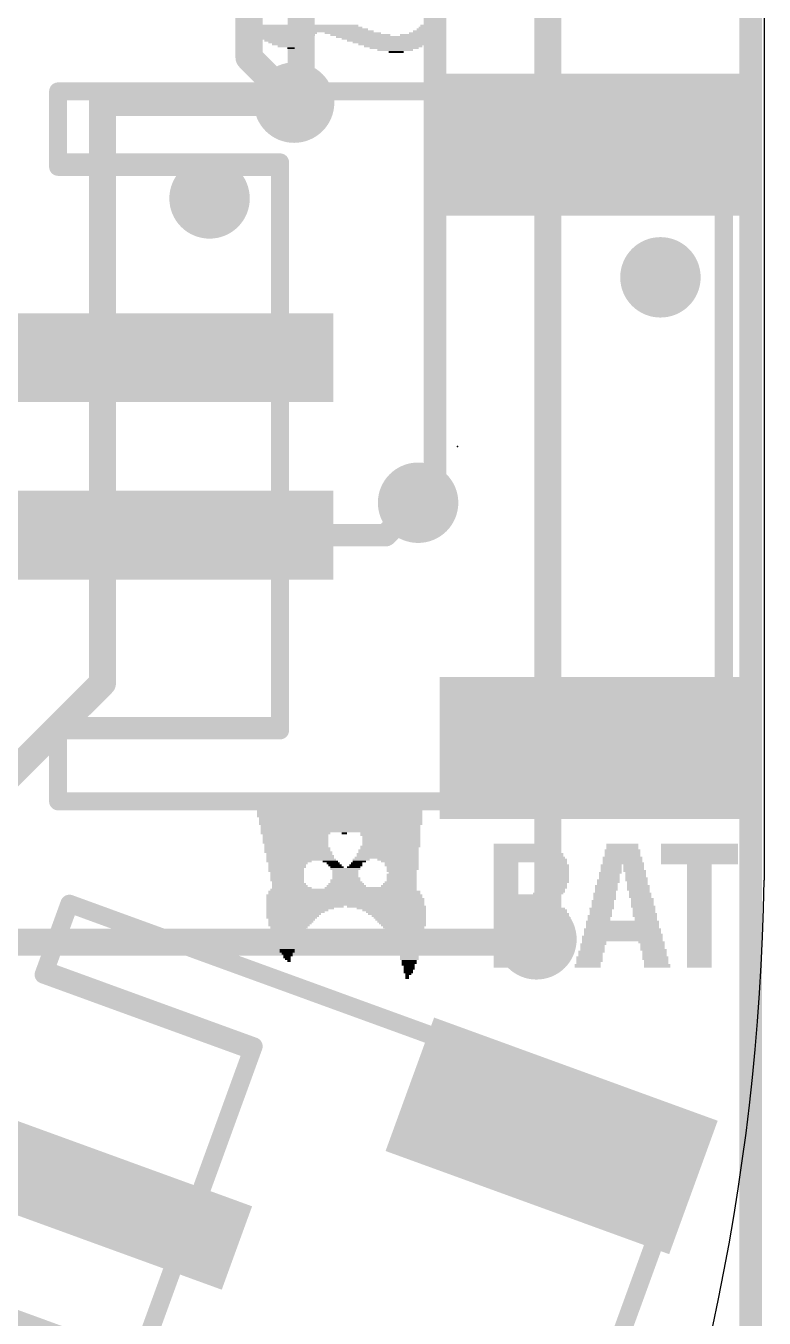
# Model space of a CAD drawing. Extents: x -59 to 59, y -28 to 22.
# Drawn here: x 50.75 to 59.06, y -11.47 to 3.09 of the extents above; entities that cross this region are included whole.
import ezdxf

# ---------------------------------------------------------------- set-up
doc = ezdxf.new("R2010")
doc.units = 0
for name, color, linetype in [('1', 12, 'CONTINUOUS'), ('16', 5, 'CONTINUOUS'), ('18', 110, 'CONTINUOUS'), ('20', 4, 'CONTINUOUS'), ('200', 132, 'CONTINUOUS'), ('21', 40, 'CONTINUOUS'), ('23', 53, 'CONTINUOUS'), ('51', 253, 'CONTINUOUS')]:
    doc.layers.add(name, color=color, linetype=linetype)

# ---------------------------------------------------------------- blocks, each defined once
blk = doc.blocks.new('RECT')
blk.add_solid([(-0.5, -0.5), (0.5, -0.5), (-0.5, 0.5), (0.5, 0.5)])
blk = doc.blocks.new('ROUNDV')
at = {"const_width": 0.5}
blk.add_lwpolyline([(0, -0.25, 1), (0, 0.25, 1), (0, -0.25)], format="xyb", dxfattribs=at)

msp = doc.modelspace()

# ---------------------------------------------------------------- linework, layer by layer
at = {"layer": '1'}
for points, const_width in [([(58.912, 19.939), (58.912, -17.78)], 0.254), ([(53.2605, 4.374), (53.2605, 2.7305)], 0.3048), ([(53.7685, 2.2225), (53.2605, 2.7305)], 0.3048), ([(55.1655, -2.286), (54.8005, -2.651)], 0.254), ([(51.91, -2.651), (51.7695, -2.7915)], 0.254), ([(54.8005, -2.651), (51.91, -2.651)], 0.254), ([(51.7695, -2.7915), (48.498, -2.7915)], 0.254), ([(48.845, -7.239), (56.4659, -7.239)], 0.3048), ([(56.499, -7.2059), (56.4659, -7.239)], 0.3048)]:
    msp.add_lwpolyline(points, dxfattribs=dict(at, const_width=const_width))
for points, const_width in [([(53.3144, 2.7844, 1), (53.2066, 2.6766)], 0.1524), ([(53.1843, 2.7305, 1), (53.3367, 2.7305)], 0.1524), ([(53.7146, 2.1686, 1), (53.8224, 2.2764)], 0.1524), ([(55.2104, -2.3309, 1), (55.1206, -2.2411)], 0.127), ([(51.91, -2.5875, 1), (51.91, -2.7145)], 0.127), ([(51.9549, -2.6959, 1), (51.8651, -2.6061)], 0.127), ([(54.7556, -2.6061, 1), (54.8454, -2.6959)], 0.127), ([(54.8005, -2.7145, 1), (54.8005, -2.5875)], 0.127), ([(51.7246, -2.7466, 1), (51.8144, -2.8364)], 0.127), ([(51.7695, -2.855, 1), (51.7695, -2.728)], 0.127), ([(56.412, -7.1851, 1), (56.5198, -7.2929)], 0.1524), ([(56.5529, -7.2598, 1), (56.4451, -7.152)], 0.1524), ([(56.4659, -7.3152, 1), (56.4659, -7.1628)], 0.1524)]:
    msp.add_lwpolyline(points, format="xyb", dxfattribs=dict(at, const_width=const_width))
at = {"layer": '16'}
for points, const_width in [([(58.912, 19.939), (58.912, -17.78)], 0.254), ([(56.626, 16.344), (56.626, -7.0789)], 0.3048), ([(55.356, 10.922), (55.356, -2.0955)], 0.254), ([(53.848, 10.033), (53.848, 2.4765)], 0.3048), ([(53.848, 2.4765), (53.594, 2.2225)], 0.3048), ([(53.594, 2.2225), (51.6095, 2.2225)], 0.3048), ([(51.6095, -4.318), (51.6095, 2.2225)], 0.3048), ([(53.7685, 2.2225), (53.594, 2.2225)], 0.3048), ([(55.356, -2.0955), (55.1655, -2.286)], 0.254), ([(51.6095, -4.318), (48.0535, -7.874)], 0.3048), ([(56.499, -7.2059), (56.626, -7.0789)], 0.3048)]:
    msp.add_lwpolyline(points, dxfattribs=dict(at, const_width=const_width))
for points, const_width in [([(53.9019, 2.4226, 1), (53.7941, 2.5304)], 0.1524), ([(53.7718, 2.4765, 1), (53.9242, 2.4765)], 0.1524), ([(51.6095, 2.2987, 1), (51.6095, 2.1463)], 0.1524), ([(51.6857, 2.2225, 1), (51.5333, 2.2225)], 0.1524), ([(53.594, 2.2987, 1), (53.594, 2.1463)], 0.1524), ([(53.5401, 2.2764, 1), (53.6479, 2.1686)], 0.1524), ([(53.594, 2.1463, 1), (53.594, 2.2987)], 0.1524), ([(53.7685, 2.1463, 1), (53.7685, 2.2987)], 0.1524), ([(55.2925, -2.0955, 1), (55.4195, -2.0955)], 0.127), ([(55.4009, -2.1404, 1), (55.3111, -2.0506)], 0.127), ([(55.1206, -2.2411, 1), (55.2104, -2.3309)], 0.127), ([(51.6634, -4.3719, 1), (51.5556, -4.2641)], 0.1524), ([(51.5333, -4.318, 1), (51.6857, -4.318)], 0.1524), ([(56.6799, -7.1328, 1), (56.5721, -7.025)], 0.1524), ([(56.4451, -7.152, 1), (56.5529, -7.2598)], 0.1524), ([(56.5498, -7.0789, 1), (56.7022, -7.0789)], 0.1524)]:
    msp.add_lwpolyline(points, format="xyb", dxfattribs=dict(at, const_width=const_width))
at = {"layer": '20'}
msp.add_line((59.0644, 17.0815), (59.0644, -6.5405), dxfattribs=at)
msp.add_arc((33.3902, -6.1294), 25.6775, 314.0826, 359.0826, dxfattribs=at)
at = {"layer": '21', "const_width": 0.2032}
for points in [[(51.11, 1.499), (51.11, 2.349)], [(51.11, 2.349), (55.11, 2.349)], [(53.61, 1.499), (51.11, 1.499)], [(53.61, 0.099), (53.61, 1.499)], [(58.61, 0.599), (58.61, -3.901)], [(53.61, -4.801), (53.61, -3.401)], [(51.11, -5.651), (51.11, -4.801)], [(51.11, -4.801), (53.61, -4.801)], [(55.11, -5.651), (51.11, -5.651)], [(50.9465, -7.6032), (51.2372, -6.8045)], [(51.2372, -6.8045), (54.9959, -8.1725)], [(53.2957, -8.4583), (50.9465, -7.6032)], [(52.8169, -9.7738), (53.2957, -8.4583)], [(57.6863, -11.0141), (55.4632, -17.1221)]]:
    msp.add_lwpolyline(points, dxfattribs=at)
at = {"layer": '21', "const_width": 0.1016}
for points in [[(51.1608, 2.349, 1), (51.0592, 2.349)], [(51.11, 2.3998, 1), (51.11, 2.2982)], [(55.11, 2.2982, 1), (55.11, 2.3998)], [(51.11, 1.5498, 1), (51.11, 1.4482)], [(51.0592, 1.499, 1), (51.1608, 1.499)], [(53.6608, 1.499, 1), (53.5592, 1.499)], [(53.61, 1.4482, 1), (53.61, 1.5498)], [(58.6608, 0.599, 1), (58.5592, 0.599)], [(53.5592, 0.099, 1), (53.6608, 0.099)], [(53.6608, -3.401, 1), (53.5592, -3.401)], [(58.5592, -3.901, 1), (58.6608, -3.901)], [(51.1608, -4.801, 1), (51.0592, -4.801)], [(51.11, -4.7502, 1), (51.11, -4.8518)], [(53.5592, -4.801, 1), (53.6608, -4.801)], [(53.61, -4.8518, 1), (53.61, -4.7502)], [(51.11, -5.6002, 1), (51.11, -5.7018)], [(51.0592, -5.651, 1), (51.1608, -5.651)], [(55.11, -5.7018, 1), (55.11, -5.6002)], [(51.2545, -6.7567, 1), (51.2198, -6.8522)], [(51.2849, -6.8218, 1), (51.1894, -6.7871)], [(50.8987, -7.5858, 1), (50.9942, -7.6206)], [(50.9638, -7.5555, 1), (50.9291, -7.6509)], [(54.9786, -8.2203, 1), (55.0133, -8.1248)], [(53.3434, -8.4756, 1), (53.248, -8.4409)], [(53.2783, -8.506, 1), (53.3131, -8.4105)], [(52.7691, -9.7565, 1), (52.8646, -9.7912)], [(57.7341, -11.0315, 1), (57.6386, -10.9967)]]:
    msp.add_lwpolyline(points, format="xyb", dxfattribs=at)
at = {"layer": '23'}
msp.add_point((55.61, -1.651), dxfattribs=at)
at = {"layer": '51', "const_width": 0.2032}
for points in [[(51.11, 2.349), (58.61, 2.349)], [(51.11, 1.549), (51.11, 2.349)], [(58.61, 2.349), (58.61, -5.651)], [(53.61, 1.549), (51.11, 1.549)], [(53.61, -4.851), (53.61, 1.549)], [(51.11, -5.651), (51.11, -4.851)], [(51.11, -4.851), (53.61, -4.851)], [(58.61, -5.651), (51.11, -5.651)], [(50.9636, -7.5562), (51.2372, -6.8045)], [(51.2372, -6.8045), (58.2849, -9.3696)], [(53.3128, -8.4113), (50.9636, -7.5562)], [(50.4398, -16.3047), (53.3128, -8.4113)], [(58.2849, -9.3696), (54.8647, -18.7665)]]:
    msp.add_lwpolyline(points, dxfattribs=at)
at = {"layer": '51', "const_width": 0.1016}
for points in [[(51.11, 2.3998, 1), (51.11, 2.2982)], [(51.1608, 2.349, 1), (51.0592, 2.349)], [(58.6608, 2.349, 1), (58.5592, 2.349)], [(58.61, 2.2982, 1), (58.61, 2.3998)], [(51.11, 1.5998, 1), (51.11, 1.4982)], [(53.6608, 1.549, 1), (53.5592, 1.549)], [(53.61, 1.4982, 1), (53.61, 1.5998)], [(51.0592, 1.549, 1), (51.1608, 1.549)], [(51.1608, -4.851, 1), (51.0592, -4.851)], [(51.11, -4.8002, 1), (51.11, -4.9018)], [(53.5592, -4.851, 1), (53.6608, -4.851)], [(53.61, -4.9018, 1), (53.61, -4.8002)], [(51.11, -5.6002, 1), (51.11, -5.7018)], [(51.0592, -5.651, 1), (51.1608, -5.651)], [(58.5592, -5.651, 1), (58.6608, -5.651)], [(58.61, -5.7018, 1), (58.61, -5.6002)], [(51.2545, -6.7567, 1), (51.2198, -6.8522)], [(51.2849, -6.8218, 1), (51.1894, -6.7871)], [(50.9809, -7.5085, 1), (50.9462, -7.604)], [(50.9158, -7.5388, 1), (51.0113, -7.5736)], [(53.3605, -8.4286, 1), (53.2651, -8.3939)], [(53.2954, -8.459, 1), (53.3302, -8.3635)], [(58.3326, -9.387, 1), (58.2371, -9.3522)], [(58.2675, -9.4174, 1), (58.3022, -9.3219)]]:
    msp.add_lwpolyline(points, format="xyb", dxfattribs=at)

# ---------------------------------------------------------------- block references
at = {"layer": '1', "xscale": 3.4, "yscale": 1.6}
for p in [(57.11, 1.749), (57.11, -5.051)]:
    msp.add_blockref('RECT', p, dxfattribs=at)
at = {"layer": '1', "yscale": 4.6}
for p, rotation in [((51.91, -0.651), 270), ((51.91, -2.651), 270), ((50.9629, -9.8972), 250), ((50.2788, -11.7765), 250)]:
    msp.add_blockref('RECT', p, dxfattribs=dict(at, rotation=rotation))
at = {"layer": '1', "xscale": 3.4, "yscale": 1.6, "rotation": 340}
msp.add_blockref('RECT', (56.6701, -9.4204), dxfattribs=at)
at = {"layer": '18', "xscale": 0.9064, "yscale": 0.9064}
for p in [(53.7685, 2.2225), (53.7685, 2.2225), (52.816, 1.143), (52.816, 1.143), (57.896, 0.254), (57.896, 0.254), (55.1655, -2.286), (55.1655, -2.286), (56.499, -7.2059), (56.499, -7.2059)]:
    msp.add_blockref('ROUNDV', p, dxfattribs=at)
at = {"layer": '200'}
for p, xscale, yscale in [((53.8582, 3.0903), 1.27, 0.0211), ((53.8912, 3.0692), 1.2903, 0.0211), ((53.9331, 3.048), 1.3335, 0.0213), ((55.2767, 3.048), 0.2565, 0.0213), ((55.2983, 3.0692), 0.254, 0.0211), ((55.3085, 3.0903), 0.2337, 0.0211), ((53.975, 3.0268), 1.3767, 0.0211), ((53.6791, 3.0057), 0.6985, 0.0211), ((53.6778, 2.9845), 0.6553, 0.0213), ((53.6791, 2.9633), 0.6121, 0.0211), ((53.6893, 2.9422), 0.5512, 0.0211), ((53.6893, 2.921), 0.5105, 0.0213), ((54.4297, 3.0057), 0.635, 0.0211), ((54.5147, 2.9845), 0.6782, 0.0213), ((54.7903, 2.9633), 1.1024, 0.0211), ((54.8221, 2.9422), 1.0389, 0.0211), ((54.8424, 2.921), 0.9525, 0.0213), ((55.1612, 2.9845), 0.4013, 0.0213), ((55.2234, 3.0057), 0.3175, 0.0211), ((55.2564, 3.0268), 0.2972, 0.0211), ((53.6994, 2.8998), 0.4445, 0.0211), ((53.7108, 2.8787), 0.381, 0.0211), ((53.721, 2.8575), 0.2743, 0.0213), ((53.7324, 2.8363), 0.0838, 0.0211), ((54.8538, 2.8998), 0.8484, 0.0211), ((54.8742, 2.8787), 0.762, 0.0211), ((54.8856, 2.8575), 0.6579, 0.0213), ((54.8957, 2.8363), 0.5512, 0.0211), ((54.9072, 2.8152), 0.4013, 0.0211), ((54.9173, 2.794), 0.1676, 0.0213), ((54.2722, -5.5668), 1.9253, 0.0211), ((54.2722, -5.588), 1.9253, 0.0213), ((54.2722, -5.6092), 1.9253, 0.0211), ((54.2823, -5.6303), 1.905, 0.0211), ((54.2722, -5.6515), 1.8847, 0.0213), ((54.2722, -5.6727), 1.8847, 0.0211), ((54.2722, -5.6938), 1.8847, 0.0211), ((54.2722, -5.715), 1.8847, 0.0213), ((54.2823, -5.7362), 1.8644, 0.0211), ((54.2823, -5.7573), 1.8644, 0.0211), ((54.2823, -5.7785), 1.8644, 0.0213), ((54.2823, -5.7997), 1.8644, 0.0211), ((54.2823, -5.8208), 1.8644, 0.0211), ((54.2938, -5.842), 1.8415, 0.0213), ((54.2938, -5.8632), 1.8415, 0.0211), ((54.2938, -5.8843), 1.8415, 0.0211), ((54.2938, -5.9055), 1.8415, 0.0213), ((54.2925, -5.9267), 1.7983, 0.0211), ((54.2925, -5.9478), 1.7983, 0.0211), ((54.2925, -5.969), 1.7983, 0.0213), ((54.2925, -5.9902), 1.7983, 0.0211), ((53.7845, -6.0113), 0.7823, 0.0211), ((53.7845, -6.0325), 0.7417, 0.0213), ((53.7845, -6.0537), 0.7417, 0.0211), ((53.7845, -6.0748), 0.7417, 0.0211), ((53.7845, -6.096), 0.7417, 0.0213), ((53.7845, -6.1172), 0.7417, 0.0211), ((54.3344, -6.0113), 0.0635, 0.0211), ((54.8538, -6.0113), 0.6756, 0.0211), ((54.8538, -6.0325), 0.6756, 0.0213), ((54.864, -6.0537), 0.6553, 0.0211), ((54.864, -6.0748), 0.6553, 0.0211), ((54.864, -6.096), 0.6553, 0.0213), ((54.864, -6.1172), 0.6553, 0.0211), ((53.7947, -6.1383), 0.7214, 0.0211), ((53.7947, -6.1595), 0.7214, 0.0213), ((53.8048, -6.1807), 0.7417, 0.0211), ((53.8048, -6.2018), 0.7417, 0.0211), ((53.8163, -6.223), 0.7645, 0.0213), ((53.8378, -6.2653), 0.762, 0.0211), ((53.8277, -6.2442), 0.7417, 0.0211), ((54.8221, -6.2442), 0.6985, 0.0211), ((54.8221, -6.2653), 0.6985, 0.0211), ((54.8323, -6.2018), 0.6782, 0.0211), ((54.8323, -6.223), 0.6782, 0.0213), ((54.8538, -6.1595), 0.6756, 0.0213), ((54.8437, -6.1807), 0.6553, 0.0211), ((54.864, -6.1383), 0.6553, 0.0211), ((56.3131, -6.1383), 0.5918, 0.0211), ((56.3461, -6.1595), 0.6579, 0.0213), ((56.3664, -6.1807), 0.6985, 0.0211), ((56.388, -6.2018), 0.7417, 0.0211), ((56.3982, -6.223), 0.762, 0.0213), ((56.4096, -6.2442), 0.7849, 0.0211), ((56.4096, -6.2653), 0.7849, 0.0211), ((57.4675, -6.2018), 0.4013, 0.0211), ((57.4675, -6.223), 0.4013, 0.0213), ((57.4675, -6.2442), 0.4013, 0.0211), ((57.4675, -6.2653), 0.4013, 0.0211), ((57.4675, -6.1383), 0.3607, 0.0211), ((57.4675, -6.1595), 0.3607, 0.0213), ((57.4675, -6.1807), 0.3607, 0.0211), ((58.3349, -6.1383), 0.8661, 0.0211), ((58.3349, -6.1595), 0.8661, 0.0213), ((58.3349, -6.1807), 0.8661, 0.0211), ((58.3349, -6.2018), 0.8661, 0.0211), ((58.3349, -6.223), 0.8661, 0.0213), ((58.3349, -6.2442), 0.8661, 0.0211), ((58.3349, -6.2653), 0.8661, 0.0211), ((53.8378, -6.2865), 0.762, 0.0213), ((53.848, -6.3077), 0.7823, 0.0211), ((53.7108, -6.3288), 0.508, 0.0211), ((53.6994, -6.35), 0.4445, 0.0213), ((53.6893, -6.3712), 0.4242, 0.0211), ((53.6893, -6.3923), 0.4242, 0.0211), ((53.6791, -6.4135), 0.4039, 0.0213), ((54.1769, -6.3288), 0.1702, 0.0211), ((54.2087, -6.35), 0.1473, 0.0213), ((54.229, -6.3712), 0.1473, 0.0211), ((54.2506, -6.3923), 0.1499, 0.0211), ((54.3458, -6.4135), 0.3404, 0.0213), ((54.4411, -6.3923), 0.1499, 0.0211), ((54.4627, -6.3712), 0.1473, 0.0211), ((54.4728, -6.35), 0.127, 0.0213), ((54.5249, -6.3077), 0.1905, 0.0211), ((54.5033, -6.3288), 0.1473, 0.0211), ((54.8119, -6.2865), 0.7188, 0.0213), ((54.9389, -6.3077), 0.4648, 0.0211), ((54.9593, -6.3288), 0.4242, 0.0211), ((54.9808, -6.35), 0.381, 0.0213), ((54.9808, -6.3712), 0.381, 0.0211), ((54.991, -6.3923), 0.3607, 0.0211), ((54.991, -6.4135), 0.3607, 0.0213), ((56.4198, -6.2865), 0.8052, 0.0213), ((56.4299, -6.3077), 0.8255, 0.0211), ((56.4299, -6.3288), 0.8255, 0.0211), ((56.1556, -6.35), 0.2769, 0.0213), ((56.1556, -6.3712), 0.2769, 0.0211), ((56.1556, -6.3923), 0.2769, 0.0211), ((56.1556, -6.4135), 0.2769, 0.0213), ((56.6636, -6.35), 0.3581, 0.0213), ((56.6953, -6.3712), 0.3404, 0.0211), ((56.7068, -6.3923), 0.3175, 0.0211), ((56.7169, -6.4135), 0.2972, 0.0213), ((57.3405, -6.3712), 0.2337, 0.0211), ((57.3405, -6.3923), 0.2337, 0.0211), ((57.3405, -6.4135), 0.2337, 0.0213), ((57.4688, -6.2865), 0.4445, 0.0213), ((57.4688, -6.3077), 0.4445, 0.0211), ((57.4688, -6.3288), 0.4445, 0.0211), ((57.4789, -6.35), 0.4648, 0.0213), ((57.5945, -6.3712), 0.2337, 0.0211), ((57.5945, -6.3923), 0.2337, 0.0211), ((57.5945, -6.4135), 0.2337, 0.0213), ((58.3349, -6.2865), 0.8661, 0.0213), ((58.3349, -6.3077), 0.8661, 0.0211), ((58.3349, -6.3288), 0.8661, 0.0211), ((58.3349, -6.35), 0.8661, 0.0213), ((58.3349, -6.3712), 0.2769, 0.0211), ((58.3349, -6.3923), 0.2769, 0.0211), ((58.3349, -6.4135), 0.2769, 0.0213), ((53.6791, -6.4347), 0.4039, 0.0211), ((53.6905, -6.4558), 0.381, 0.0211), ((53.6905, -6.477), 0.381, 0.0213), ((53.6905, -6.4982), 0.381, 0.0211), ((53.6905, -6.5193), 0.381, 0.0211), ((53.6905, -6.5405), 0.381, 0.0213), ((53.7007, -6.5617), 0.3607, 0.0211), ((54.3458, -6.5405), 0.3404, 0.0213), ((54.356, -6.5617), 0.3607, 0.0211), ((54.3458, -6.4347), 0.2946, 0.0211), ((54.3458, -6.4558), 0.2946, 0.0211), ((54.3458, -6.477), 0.2946, 0.0213), ((54.3458, -6.4982), 0.2946, 0.0211), ((54.3573, -6.5193), 0.3175, 0.0211), ((54.9694, -6.5617), 0.3581, 0.0211), ((54.9796, -6.4347), 0.3378, 0.0211), ((54.9796, -6.477), 0.3378, 0.0213), ((54.9796, -6.4982), 0.3378, 0.0211), ((54.9796, -6.5193), 0.3378, 0.0211), ((54.9796, -6.5405), 0.3378, 0.0213), ((54.991, -6.4558), 0.315, 0.0211), ((56.1556, -6.4347), 0.2769, 0.0211), ((56.1556, -6.4558), 0.2769, 0.0211), ((56.1556, -6.477), 0.2769, 0.0213), ((56.1556, -6.4982), 0.2769, 0.0211), ((56.1556, -6.5193), 0.2769, 0.0211), ((56.1556, -6.5405), 0.2769, 0.0213), ((56.1556, -6.5617), 0.2769, 0.0211), ((56.7169, -6.4347), 0.2972, 0.0211), ((56.7271, -6.4558), 0.2769, 0.0211), ((56.7271, -6.477), 0.2769, 0.0213), ((56.7271, -6.4982), 0.2769, 0.0211), ((56.7271, -6.5193), 0.2769, 0.0211), ((56.7271, -6.5405), 0.2769, 0.0213), ((56.7271, -6.5617), 0.2769, 0.0211), ((57.3088, -6.5405), 0.2565, 0.0213), ((57.3088, -6.5617), 0.2565, 0.0211), ((57.3303, -6.4558), 0.254, 0.0211), ((57.3202, -6.477), 0.2337, 0.0213), ((57.3202, -6.4982), 0.2337, 0.0211), ((57.3202, -6.5193), 0.2337, 0.0211), ((57.3405, -6.4347), 0.2337, 0.0211), ((57.6047, -6.4347), 0.254, 0.0211), ((57.6161, -6.4558), 0.2311, 0.0211), ((57.6161, -6.477), 0.2311, 0.0213), ((57.6161, -6.4982), 0.2311, 0.0211), ((57.6263, -6.5193), 0.2515, 0.0211), ((57.6263, -6.5405), 0.2515, 0.0213), ((57.6364, -6.5617), 0.2311, 0.0211), ((58.3349, -6.4347), 0.2769, 0.0211), ((58.3349, -6.4558), 0.2769, 0.0211), ((58.3349, -6.477), 0.2769, 0.0213), ((58.3349, -6.4982), 0.2769, 0.0211), ((58.3349, -6.5193), 0.2769, 0.0211), ((58.3349, -6.5405), 0.2769, 0.0213), ((58.3349, -6.5617), 0.2769, 0.0211), ((54.3344, -6.6675), 1.7145, 0.0213), ((54.3344, -6.6887), 1.7145, 0.0211), ((54.3242, -6.6463), 1.6485, 0.0211), ((53.7108, -6.5828), 0.381, 0.0211), ((53.721, -6.604), 0.4013, 0.0213), ((53.7426, -6.6252), 0.4445, 0.0211), ((54.6303, -6.6252), 1.0363, 0.0211), ((54.356, -6.604), 0.442, 0.0213), ((54.356, -6.5828), 0.4013, 0.0211), ((54.9478, -6.604), 0.4013, 0.0213), ((54.9593, -6.5828), 0.3785, 0.0211), ((56.1556, -6.5828), 0.2769, 0.0211), ((56.1556, -6.604), 0.2769, 0.0213), ((56.1556, -6.6252), 0.2769, 0.0211), ((56.1556, -6.6463), 0.2769, 0.0211), ((56.1556, -6.6675), 0.2769, 0.0213), ((56.1556, -6.6887), 0.2769, 0.0211), ((56.6318, -6.6887), 0.3404, 0.0211), ((56.6738, -6.6675), 0.2972, 0.0213), ((56.6852, -6.6463), 0.2743, 0.0211), ((56.7055, -6.604), 0.2743, 0.0213), ((56.7055, -6.6252), 0.2743, 0.0211), ((56.7157, -6.5828), 0.254, 0.0211), ((57.2668, -6.6887), 0.254, 0.0211), ((57.2872, -6.604), 0.254, 0.0213), ((57.2872, -6.6252), 0.254, 0.0211), ((57.2872, -6.6463), 0.254, 0.0211), ((57.277, -6.6675), 0.2337, 0.0213), ((57.2973, -6.5828), 0.2337, 0.0211), ((57.6478, -6.604), 0.254, 0.0213), ((57.6478, -6.6252), 0.254, 0.0211), ((57.6478, -6.6463), 0.254, 0.0211), ((57.6364, -6.5828), 0.2311, 0.0211), ((57.658, -6.6675), 0.2337, 0.0213), ((57.6682, -6.6887), 0.254, 0.0211), ((58.3349, -6.5828), 0.2769, 0.0211), ((58.3349, -6.604), 0.2769, 0.0213), ((58.3349, -6.6252), 0.2769, 0.0211), ((58.3349, -6.6463), 0.2769, 0.0211), ((58.3349, -6.6675), 0.2769, 0.0213), ((58.3349, -6.6887), 0.2769, 0.0211), ((54.3458, -6.7522), 1.778, 0.0211), ((54.3458, -6.7733), 1.778, 0.0211), ((54.3458, -6.7945), 1.778, 0.0213), ((54.3458, -6.8157), 1.778, 0.0211), ((53.8912, -6.8368), 0.8687, 0.0211), ((54.3357, -6.7098), 1.7577, 0.0211), ((54.3357, -6.731), 1.7577, 0.0213), ((54.8107, -6.8368), 0.889, 0.0211), ((56.3982, -6.7098), 0.762, 0.0211), ((56.388, -6.731), 0.7417, 0.0213), ((56.3766, -6.7522), 0.7188, 0.0211), ((56.3563, -6.7733), 0.6782, 0.0211), ((56.3563, -6.7945), 0.6782, 0.0213), ((56.388, -6.8157), 0.7417, 0.0211), ((56.3982, -6.8368), 0.762, 0.0211), ((57.2465, -6.7733), 0.254, 0.0211), ((57.2465, -6.7945), 0.254, 0.0213), ((57.2465, -6.8157), 0.254, 0.0211), ((57.2465, -6.8368), 0.254, 0.0211), ((57.2668, -6.7098), 0.254, 0.0211), ((57.2668, -6.731), 0.254, 0.0213), ((57.2668, -6.7522), 0.254, 0.0211), ((57.6682, -6.7098), 0.254, 0.0211), ((57.6682, -6.731), 0.254, 0.0213), ((57.691, -6.7522), 0.254, 0.0211), ((57.691, -6.7733), 0.254, 0.0211), ((57.691, -6.7945), 0.254, 0.0213), ((57.691, -6.8157), 0.254, 0.0211), ((57.7012, -6.8368), 0.2743, 0.0211), ((58.3349, -6.7098), 0.2769, 0.0211), ((58.3349, -6.731), 0.2769, 0.0213), ((58.3349, -6.7522), 0.2769, 0.0211), ((58.3349, -6.7733), 0.2769, 0.0211), ((58.3349, -6.7945), 0.2769, 0.0213), ((58.3349, -6.8157), 0.2769, 0.0211), ((58.3349, -6.8368), 0.2769, 0.0211), ((53.8378, -6.858), 0.762, 0.0213), ((53.8061, -6.8792), 0.6985, 0.0211), ((53.7845, -6.9003), 0.6553, 0.0211), ((53.7642, -6.9215), 0.6147, 0.0213), ((53.7528, -6.9427), 0.5918, 0.0211), ((53.7426, -6.9638), 0.5715, 0.0211), ((53.7413, -6.985), 0.5283, 0.0213), ((54.864, -6.858), 0.7823, 0.0213), ((54.8957, -6.8792), 0.7188, 0.0211), ((54.9161, -6.9003), 0.6782, 0.0211), ((54.9275, -6.9215), 0.6553, 0.0213), ((54.9491, -6.9427), 0.6121, 0.0211), ((54.9593, -6.9638), 0.5918, 0.0211), ((54.9694, -6.985), 0.5715, 0.0213), ((56.4198, -6.858), 0.8052, 0.0213), ((56.4299, -6.8792), 0.8255, 0.0211), ((56.1556, -6.9003), 0.2769, 0.0211), ((56.1556, -6.9215), 0.2769, 0.0213), ((56.1556, -6.9427), 0.2769, 0.0211), ((56.1556, -6.9638), 0.2769, 0.0211), ((56.1556, -6.985), 0.2769, 0.0213), ((56.6636, -6.9003), 0.3581, 0.0211), ((56.7068, -6.9215), 0.3175, 0.0213), ((56.7169, -6.9427), 0.2972, 0.0211), ((56.7271, -6.9638), 0.3175, 0.0211), ((56.7373, -6.985), 0.2972, 0.0213), ((57.2033, -6.9638), 0.254, 0.0211), ((57.2033, -6.985), 0.254, 0.0213), ((57.2135, -6.9427), 0.2743, 0.0211), ((57.2351, -6.858), 0.2769, 0.0213), ((57.2237, -6.8792), 0.254, 0.0211), ((57.2237, -6.9003), 0.254, 0.0211), ((57.2237, -6.9215), 0.254, 0.0213), ((57.7113, -6.858), 0.254, 0.0213), ((57.7113, -6.8792), 0.254, 0.0211), ((57.7113, -6.9003), 0.254, 0.0211), ((57.7215, -6.9215), 0.2743, 0.0213), ((57.7215, -6.9427), 0.2743, 0.0211), ((57.7317, -6.9638), 0.254, 0.0211), ((57.7317, -6.985), 0.254, 0.0213), ((58.3349, -6.858), 0.2769, 0.0213), ((58.3349, -6.8792), 0.2769, 0.0211), ((58.3349, -6.9003), 0.2769, 0.0211), ((58.3349, -6.9215), 0.2769, 0.0213), ((58.3349, -6.9427), 0.2769, 0.0211), ((58.3349, -6.9638), 0.2769, 0.0211), ((58.3349, -6.985), 0.2769, 0.0213), ((53.721, -7.0273), 0.4877, 0.0211), ((53.7108, -7.0485), 0.4674, 0.0213), ((53.7312, -7.0062), 0.508, 0.0211), ((53.7108, -7.0697), 0.4216, 0.0211), ((53.7007, -7.0908), 0.4013, 0.0211), ((53.6905, -7.112), 0.381, 0.0213), ((53.7007, -7.1332), 0.3607, 0.0211), ((54.9808, -7.0062), 0.5486, 0.0211), ((54.991, -7.0273), 0.5283, 0.0211), ((55.0012, -7.0485), 0.508, 0.0213), ((55.0024, -7.0697), 0.4648, 0.0211), ((55.0126, -7.0908), 0.4445, 0.0211), ((55.0228, -7.112), 0.4242, 0.0213), ((55.0228, -7.1332), 0.4242, 0.0211), ((56.1556, -7.0062), 0.2769, 0.0211), ((56.1556, -7.0273), 0.2769, 0.0211), ((56.1556, -7.0485), 0.2769, 0.0213), ((56.1556, -7.0697), 0.2769, 0.0211), ((56.1556, -7.0908), 0.2769, 0.0211), ((56.1556, -7.112), 0.2769, 0.0213), ((56.1556, -7.1332), 0.2769, 0.0211), ((56.7373, -7.0062), 0.2972, 0.0211), ((56.7576, -7.0273), 0.2972, 0.0211), ((56.7576, -7.0485), 0.2972, 0.0213), ((56.7576, -7.0697), 0.2972, 0.0211), ((56.7576, -7.0908), 0.2972, 0.0211), ((56.7576, -7.112), 0.2972, 0.0213), ((56.7576, -7.1332), 0.2972, 0.0211), ((57.4675, -7.0908), 0.8687, 0.0211), ((57.4675, -7.112), 0.8687, 0.0213), ((57.4675, -7.1332), 0.8687, 0.0211), ((57.4688, -7.0062), 0.8255, 0.0211), ((57.4688, -7.0273), 0.8255, 0.0211), ((57.4688, -7.0485), 0.8255, 0.0213), ((57.4688, -7.0697), 0.8255, 0.0211), ((58.3349, -7.0062), 0.2769, 0.0211), ((58.3349, -7.0273), 0.2769, 0.0211), ((58.3349, -7.0485), 0.2769, 0.0213), ((58.3349, -7.0697), 0.2769, 0.0211), ((58.3349, -7.0908), 0.2769, 0.0211), ((58.3349, -7.112), 0.2769, 0.0213), ((58.3349, -7.1332), 0.2769, 0.0211), ((53.6893, -7.1543), 0.3378, 0.0211), ((53.6791, -7.2178), 0.2769, 0.0211), ((53.6893, -7.1755), 0.2972, 0.0213), ((53.6893, -7.1967), 0.2972, 0.0211), ((53.6778, -7.2602), 0.2337, 0.0211), ((53.6893, -7.239), 0.2565, 0.0213), ((53.6893, -7.2813), 0.2108, 0.0211), ((55.0342, -7.1543), 0.4013, 0.0211), ((55.0443, -7.1755), 0.381, 0.0213), ((55.0443, -7.1967), 0.381, 0.0211), ((55.0443, -7.2178), 0.3404, 0.0211), ((55.0443, -7.239), 0.3404, 0.0213), ((55.0558, -7.2602), 0.3175, 0.0211), ((55.0558, -7.2813), 0.3175, 0.0211), ((56.1556, -7.1543), 0.2769, 0.0211), ((56.1556, -7.1755), 0.2769, 0.0213), ((56.1556, -7.1967), 0.2769, 0.0211), ((56.1556, -7.2178), 0.2769, 0.0211), ((56.1556, -7.239), 0.2769, 0.0213), ((56.1556, -7.2602), 0.2769, 0.0211), ((56.1556, -7.2813), 0.2769, 0.0211), ((56.7055, -7.2813), 0.3607, 0.0211), ((56.7271, -7.239), 0.3175, 0.0213), ((56.7271, -7.2602), 0.3175, 0.0211), ((56.7474, -7.1967), 0.3175, 0.0211), ((56.7474, -7.2178), 0.3175, 0.0211), ((56.7576, -7.1543), 0.2972, 0.0211), ((56.7576, -7.1755), 0.2972, 0.0213), ((57.1398, -7.2602), 0.2946, 0.0211), ((57.1297, -7.2813), 0.2743, 0.0211), ((57.4675, -7.1755), 0.9093, 0.0213), ((57.4675, -7.1967), 0.9093, 0.0211), ((57.4675, -7.2178), 0.9093, 0.0211), ((57.15, -7.239), 0.2743, 0.0213), ((57.4777, -7.1543), 0.889, 0.0211), ((57.7964, -7.239), 0.2972, 0.0213), ((57.8066, -7.2602), 0.2769, 0.0211), ((57.8066, -7.2813), 0.2769, 0.0211), ((58.3349, -7.1543), 0.2769, 0.0211), ((58.3349, -7.1755), 0.2769, 0.0213), ((58.3349, -7.1967), 0.2769, 0.0211), ((58.3349, -7.2178), 0.2769, 0.0211), ((58.3349, -7.239), 0.2769, 0.0213), ((58.3349, -7.2602), 0.2769, 0.0211), ((58.3349, -7.2813), 0.2769, 0.0211), ((53.6791, -7.3025), 0.1905, 0.0213), ((53.6893, -7.3237), 0.1702, 0.0211), ((53.6893, -7.3448), 0.1702, 0.0211), ((53.6905, -7.366), 0.127, 0.0213), ((53.7007, -7.3872), 0.1067, 0.0211), ((53.6893, -7.4083), 0.0838, 0.0211), ((53.6994, -7.4295), 0.0635, 0.0213), ((55.0545, -7.3025), 0.2743, 0.0213), ((55.0545, -7.3237), 0.2743, 0.0211), ((55.0647, -7.3448), 0.254, 0.0211), ((55.0647, -7.366), 0.254, 0.0213), ((55.0659, -7.3872), 0.2108, 0.0211), ((55.0659, -7.4083), 0.2108, 0.0211), ((55.0659, -7.4295), 0.2108, 0.0213), ((56.4413, -7.3237), 0.8484, 0.0211), ((56.4413, -7.3448), 0.8484, 0.0211), ((56.1556, -7.3025), 0.2769, 0.0213), ((56.4299, -7.366), 0.8255, 0.0213), ((56.4198, -7.3872), 0.8052, 0.0211), ((56.4096, -7.4083), 0.7849, 0.0211), ((56.3982, -7.4295), 0.762, 0.0213), ((56.6852, -7.3025), 0.4013, 0.0213), ((57.0979, -7.4083), 0.2972, 0.0211), ((57.0979, -7.4295), 0.2972, 0.0213), ((57.1183, -7.3448), 0.2972, 0.0211), ((57.1081, -7.366), 0.2769, 0.0213), ((57.1081, -7.3872), 0.2769, 0.0211), ((57.1297, -7.3025), 0.2743, 0.0213), ((57.1297, -7.3237), 0.2743, 0.0211), ((57.8066, -7.3025), 0.2769, 0.0213), ((57.8168, -7.3237), 0.2972, 0.0211), ((57.8383, -7.4083), 0.2946, 0.0211), ((57.8383, -7.4295), 0.2946, 0.0213), ((57.8282, -7.3448), 0.2743, 0.0211), ((57.8282, -7.366), 0.2743, 0.0213), ((57.8282, -7.3872), 0.2743, 0.0211), ((58.3349, -7.3025), 0.2769, 0.0213), ((58.3349, -7.3237), 0.2769, 0.0211), ((58.3349, -7.3448), 0.2769, 0.0211), ((58.3349, -7.366), 0.2769, 0.0213), ((58.3349, -7.3872), 0.2769, 0.0211), ((58.3349, -7.4083), 0.2769, 0.0211), ((58.3349, -7.4295), 0.2769, 0.0213), ((53.7108, -7.4507), 0.0406, 0.0211), ((55.0545, -7.493), 0.1473, 0.0213), ((55.0647, -7.4507), 0.1676, 0.0211), ((55.0647, -7.4718), 0.1676, 0.0211), ((55.0545, -7.5565), 0.1067, 0.0213), ((55.0545, -7.5777), 0.1067, 0.0211), ((55.0647, -7.5142), 0.127, 0.0211), ((55.0647, -7.5353), 0.127, 0.0211), ((56.388, -7.4507), 0.7417, 0.0211), ((56.3664, -7.4718), 0.6985, 0.0211), ((56.3461, -7.493), 0.6579, 0.0213), ((56.3131, -7.5142), 0.5918, 0.0211), ((57.0763, -7.493), 0.2946, 0.0213), ((57.0763, -7.5142), 0.2946, 0.0211), ((57.0979, -7.4507), 0.2972, 0.0211), ((57.0865, -7.4718), 0.2743, 0.0211), ((57.8599, -7.493), 0.2972, 0.0213), ((57.8599, -7.5142), 0.2972, 0.0211), ((57.8485, -7.4507), 0.2743, 0.0211), ((57.8485, -7.4718), 0.2743, 0.0211), ((58.3349, -7.4507), 0.2769, 0.0211), ((58.3349, -7.4718), 0.2769, 0.0211), ((58.3349, -7.493), 0.2769, 0.0213), ((58.3349, -7.5142), 0.2769, 0.0211), ((55.0545, -7.5988), 0.066, 0.0211), ((55.0431, -7.62), 0.0432, 0.0213), ((55.0431, -7.6412), 0.0432, 0.0211)]:
    msp.add_blockref('RECT', p, dxfattribs=dict(at, xscale=xscale, yscale=yscale))

doc.saveas('drawing.dxf')
